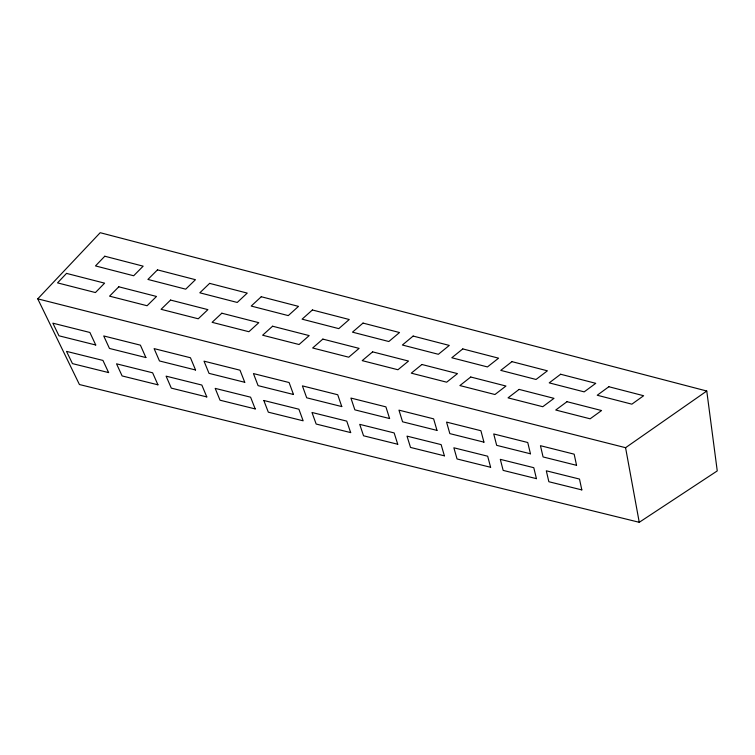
<?xml version="1.0" encoding="UTF-8"?>
<svg xmlns="http://www.w3.org/2000/svg" width="755" height="755" viewBox="0 0 755 755"><rect width="100%" height="100%" fill="white"/><g stroke="black" fill="none" stroke-linecap="round" stroke-linejoin="round"><path stroke-width="1.13" d="M37.75 298.848L100.198 232.7L706.765 391.024L717.25 470.912L639.249 522.3L79.426 384.531L37.75 298.848L625.574 447.696L706.765 391.024M264.042 400.537L298.895 409.21L303.151 420.809L268.318 412.173L263.816 400.48M625.574 447.696L639.249 522.3M66.525 273.395L57.54 282.88L95.432 292.553L104.596 283.153L66.525 273.395M104.794 256.228L95.489 265.92L133.663 275.764L143.157 266.166L104.794 256.228M118.809 286.796L109.569 296.158L147.083 305.737L156.502 296.46L118.809 286.796M157.474 269.865L147.914 279.435L185.711 289.174L195.451 279.699L157.474 269.865M170.573 300.065L161.089 309.305L198.244 318.789L207.899 309.635L170.573 300.065M209.626 283.37L199.82 292.808L237.24 302.453L247.234 293.1L209.626 283.37M221.828 313.202L212.108 322.328L248.895 331.719L258.786 322.678L221.828 313.202M261.258 296.734L251.207 306.058L288.268 315.609L298.499 306.379L261.258 296.734M272.583 326.217L262.627 335.22L299.055 344.516L309.182 335.598L272.583 326.217M312.391 309.975L302.094 319.167L338.787 328.633L349.254 319.516L312.391 309.975M322.847 339.099L312.655 347.989L348.734 357.2L359.097 348.385L322.847 339.099M363.013 323.083L352.481 332.162L388.825 341.524L399.518 332.53L363.013 323.083M372.621 351.858L362.202 360.635L397.942 369.752L408.521 361.06L372.621 351.858M413.145 336.06L402.387 345.016L438.372 354.293L449.291 345.422L413.145 336.06M421.922 364.495L411.277 373.159L446.677 382.19L457.473 373.612L421.922 364.495M462.787 348.914L451.801 357.757L487.447 366.939L498.583 358.181L462.787 348.914M470.743 377.009L459.889 385.569L494.95 394.516L505.963 386.031L470.743 377.009M511.947 361.636L500.744 370.375L536.041 379.472L547.403 370.818L511.947 361.636M519.11 389.401L508.04 397.857L542.769 406.718L553.991 398.347L519.11 389.401M560.635 374.244L549.215 382.87L584.181 391.873L595.752 383.332L560.635 374.244M567.005 401.688L555.737 410.022L590.136 418.808L601.565 410.541L567.005 401.688M608.851 386.73L597.224 395.243L631.859 404.17L643.637 395.733L608.851 386.73M108.616 372.583L72.452 363.617L66.516 351.368L102.944 360.428L108.616 372.583M157.937 384.814L122.112 375.933L116.534 363.816L152.623 372.8L157.937 384.814M206.794 396.922L171.3 388.127L166.091 376.15L201.84 385.05L206.794 396.922M255.199 408.927L220.035 400.207L215.184 388.372L250.594 397.187L255.199 408.927M350.669 432.596L316.156 424.036L311.985 412.475L346.743 421.12L350.669 432.596M397.743 444.261L363.551 435.786L359.72 424.357L394.157 432.926L397.743 444.261M444.393 455.831L410.512 447.432L407.011 436.126L441.128 444.62L444.393 455.831M490.618 467.288L457.049 458.964L453.868 447.791L487.673 456.209L490.618 467.288M536.428 478.651L503.16 470.393L500.301 459.351L533.794 467.694L536.428 478.651M581.822 489.901L548.847 481.728L546.309 470.799L579.5 479.066L581.822 489.901M95.743 345.007L58.975 335.805L52.85 323.168L89.892 332.474L95.743 345.007M145.885 357.559L109.466 348.442L103.718 335.947L140.411 345.167L145.885 357.559M195.554 369.988L159.475 360.956L154.105 348.612L190.449 357.747L195.554 369.988M244.752 382.294L209.022 373.357L204.01 361.154L240.005 370.195L244.752 382.294M293.487 394.488L258.087 385.635L253.444 373.574L289.099 382.53L293.487 394.488M341.77 406.577L306.7 397.8L302.406 385.88L337.73 394.752L341.77 406.577M389.599 418.544L354.859 409.852L350.915 398.064L385.899 406.86L389.599 418.544M436.985 430.397L402.566 421.79L398.961 410.144L433.625 418.846L436.985 430.397M483.936 442.147L449.838 433.615L446.564 422.102L480.907 430.727L483.936 442.147M530.463 453.793L496.667 445.337L493.723 433.955L527.745 442.505L530.463 453.793M576.556 465.325L543.072 456.945L540.448 445.695L574.159 454.17L576.556 465.325"/></g></svg>
